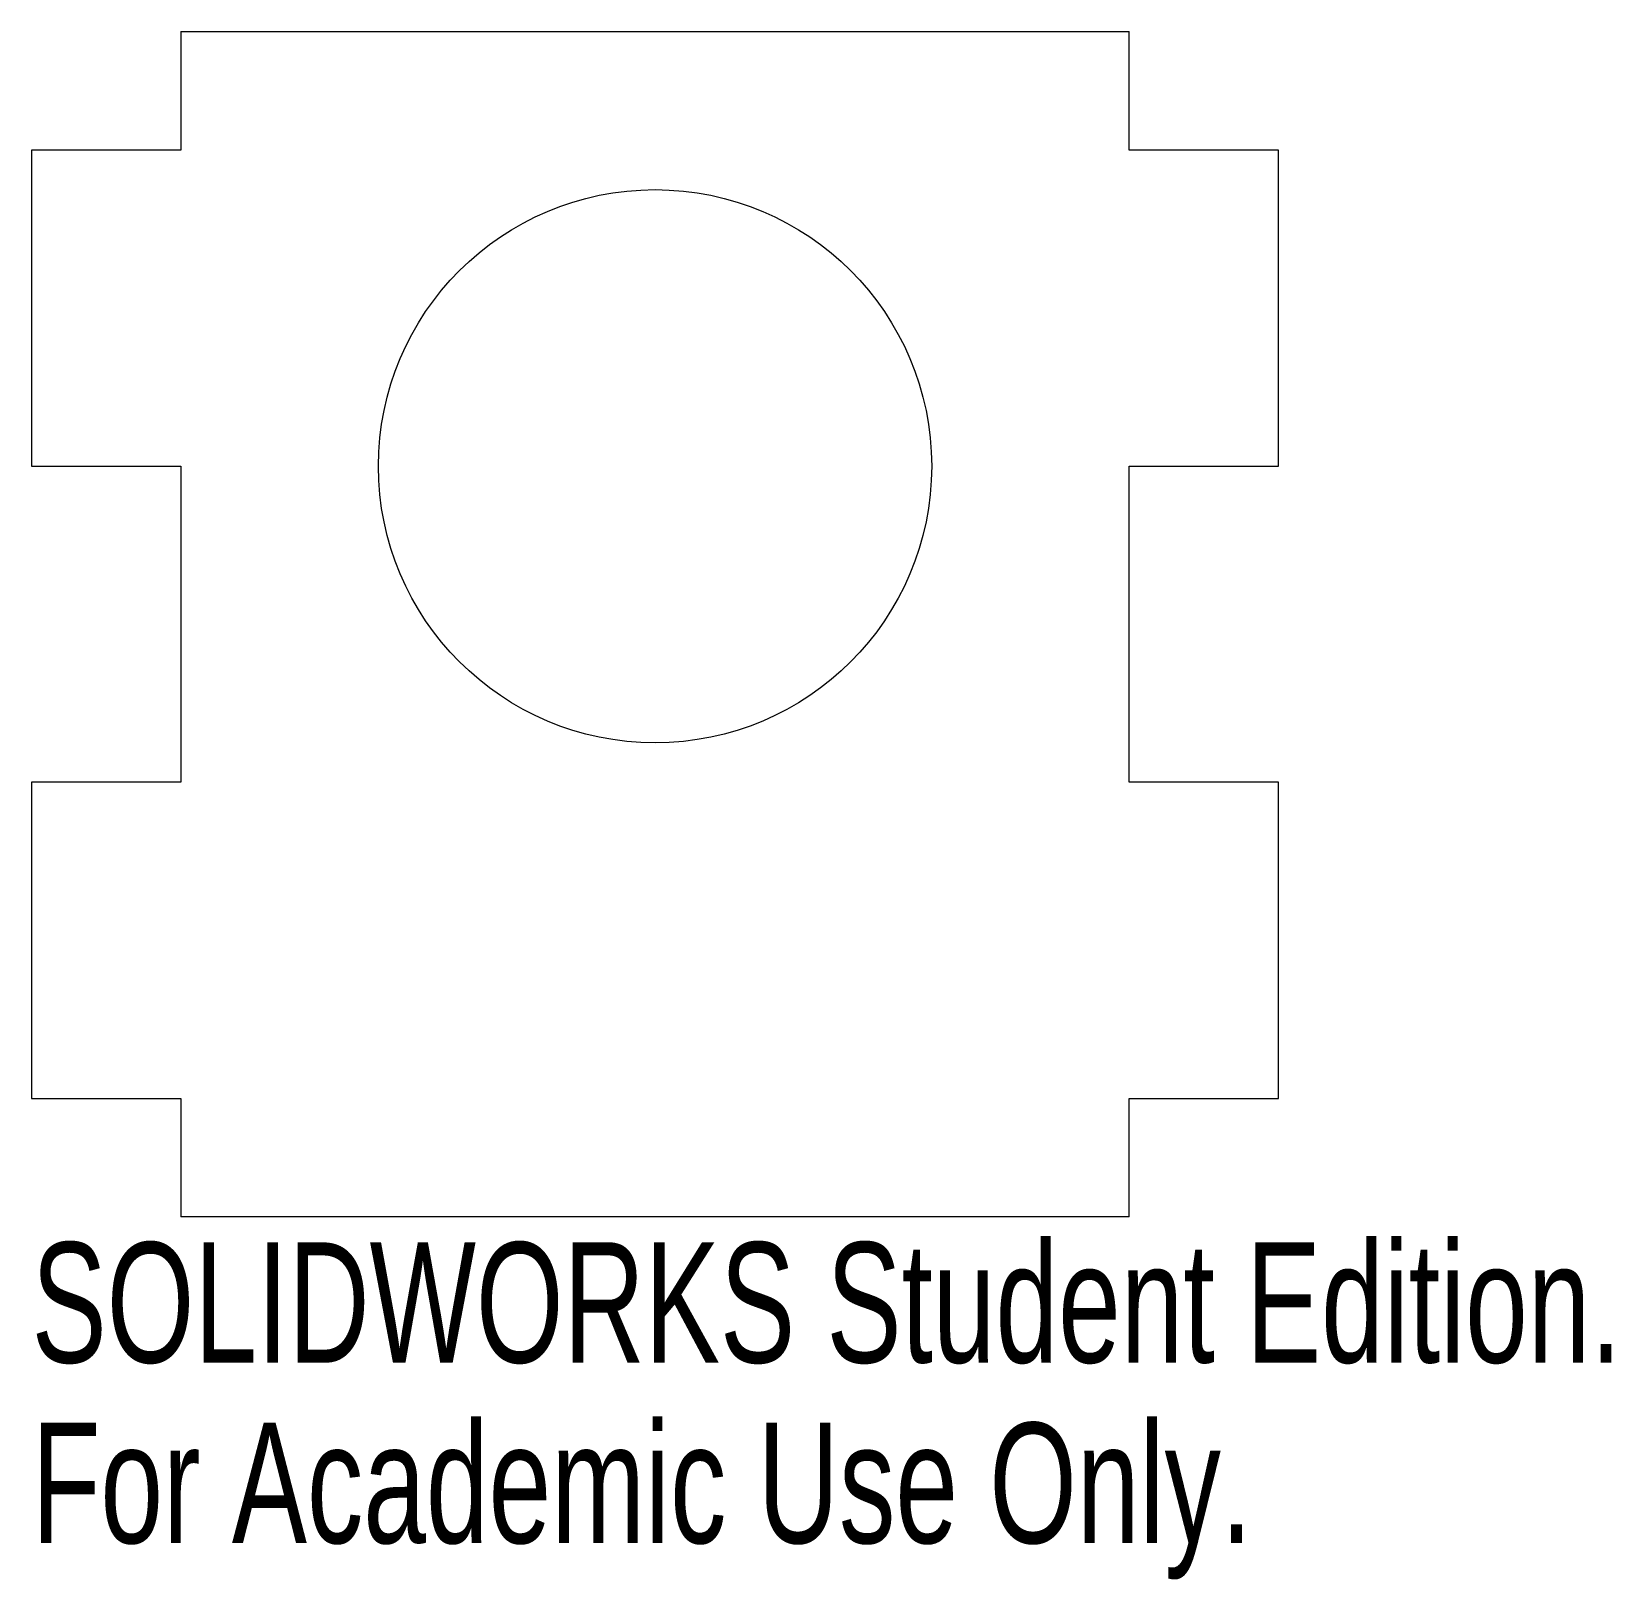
# Model space of a CAD drawing. Header units: inches. Extents: x -0.99 to 1.51, y -1.76 to 0.69.
import ezdxf

# ---------------------------------------------------------------- set-up
doc = ezdxf.new("R2010")
doc.units = ezdxf.units.IN
doc.header["$MEASUREMENT"] = 0
doc.styles.add('SLDTEXTSTYLE0', font='TXT', dxfattribs={"width": 0.7})

msp = doc.modelspace()

# ---------------------------------------------------------------- linework, layer by layer
at = {"color": 7, "linetype": 'Continuous', "lineweight": 15}
for p, q in [((-0.75, 0.6875), (0.75, 0.6875)), ((-0.75, 0.6875), (-0.75, 0.5)), ((0.75, 0.5), (0.75, 0.6875)), ((-0.75, 0.5), (-0.986, 0.5)), ((-0.986, 0.5), (-0.986, 0)), ((0.986, 0.5), (0.75, 0.5)), ((0.986, 0), (0.986, 0.5)), ((-0.986, 0), (-0.75, 0)), ((-0.75, 0), (-0.75, -0.5)), ((0.75, -0.5), (0.75, 0)), ((0.75, 0), (0.986, 0)), ((-0.75, -0.5), (-0.986, -0.5)), ((-0.986, -0.5), (-0.986, -1)), ((0.986, -0.5), (0.75, -0.5)), ((0.986, -1), (0.986, -0.5)), ((-0.986, -1), (-0.75, -1)), ((-0.75, -1), (-0.75, -1.1875)), ((0.75, -1.1875), (0.75, -1)), ((0.75, -1), (0.986, -1)), ((0.75, -1.1875), (-0.75, -1.1875))]:
    msp.add_line(p, q, dxfattribs=at)
msp.add_circle((0, 0), 0.4375, dxfattribs=at)

# ---------------------------------------------------------------- texts
at = {"color": 7, "linetype": 'Continuous', "char_height": 0.1903, "attachment_point": 1, "style": 'SLDTEXTSTYLE0'}
for s, insert in [('SOLIDWORKS Student Edition.', (-0.986, -1.2276)), ('For Academic Use Only.', (-0.986, -1.5131))]:
    msp.add_mtext(s, dxfattribs=dict(at, insert=insert))

doc.saveas('drawing.dxf')
